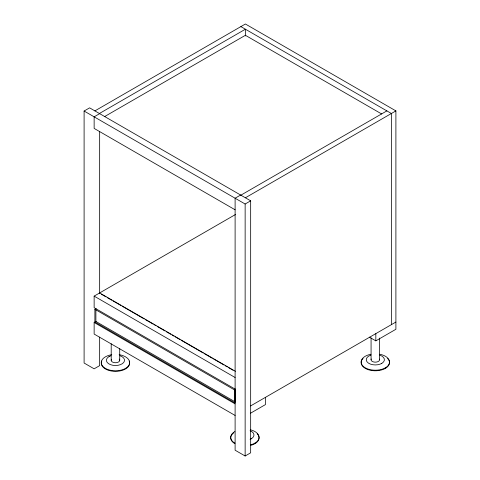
<?xml version="1.0" encoding="UTF-8"?>
<svg xmlns="http://www.w3.org/2000/svg" width="480" height="480" viewBox="0 0 480 480"><rect width="100%" height="100%" fill="white"/><g stroke="black" fill="none" stroke-linecap="round" stroke-linejoin="round"><path stroke-width="0.72" d="M109.038 356.568L109.446 356.262M250.908 439.014L251.31 438.708M381.342 363.708L381.744 363.402M99.654 337.134L99.654 365.634L94.14 368.82L84.102 363.024L84.102 111.036L89.622 107.85L250.662 200.826L250.662 452.814L245.142 456L235.11 450.21L235.11 198.216L240.63 195.03M94.89 110.892L245.394 24L395.898 110.892L395.898 329.28L375.828 340.866L369.396 337.152M99.408 113.496L245.394 29.214L245.394 35.952M99.654 113.646L94.14 116.832L94.14 128.412L235.11 209.802M104.598 116.586L245.394 35.298L381.672 113.976M240.876 195.174L386.868 110.892M245.394 197.784L395.898 110.892M84.102 111.036L245.142 204.012L250.662 200.826M235.362 401.982L235.362 389.238L94.14 307.704L94.14 296.118L235.662 214.41M235.584 401.832L234.336 402.552L94.89 322.02L94.89 309.3L96.132 308.598M235.11 415.452L94.14 334.062L94.14 322.476L96.132 321.342M234.336 389.808L235.584 389.088M250.572 405.942L395.898 322.044M250.572 413.184L265.458 404.586L265.458 397.35M240.876 26.604L391.38 113.496L391.38 324.648M99.654 292.932L235.452 371.334M101.352 294.204L105.894 296.826M107.196 297.576L111.738 300.198M113.034 300.948L120.822 305.442M122.118 306.192L144.186 318.93M145.482 319.68L153.27 324.174M154.566 324.924L155.862 325.674M157.164 326.424L164.952 330.918M166.248 331.668L170.79 334.29M172.086 335.04L174.036 336.162M175.332 336.912L179.874 339.534M181.176 340.284L203.238 353.022M204.534 353.772L212.322 358.272M213.624 359.022L224.004 365.016M225.306 365.766L227.25 366.888M228.546 367.638L233.088 370.26M94.14 296.118L235.11 377.508M94.89 309.276L234.354 389.814L234.354 402.558M234.708 401.61L95.892 321.462L95.892 309.468M94.14 322.476L235.11 403.866M385.362 367.824L385.362 368.382M379.584 338.04L379.584 359.754M375.828 333.624L375.828 340.866M371.07 337.92L371.07 359.634M254.922 443.13L254.922 443.688M245.142 204.012L245.142 456M119.718 348.354L119.718 360.336M111.204 343.74L111.204 360.216M99.654 131.64L99.654 293.634M379.464 359.118A4.254 2.46 0 0 1 377.838 361.68A4.254 2.46 0 0 1 373.11 361.794L372.246 361.392A4.254 2.46 0 0 1 371.244 359.004M379.71 354.24A14.19 8.19 0 0 1 386.808 366.846A14.19 8.19 0 0 1 363.846 366.846A14.19 8.19 0 0 1 370.944 354.24M387.618 358.494A14.19 8.19 0 0 1 379.002 370.506A14.19 8.19 0 0 1 361.14 362.592M361.188 361.878A14.19 8.19 0 0 1 363.036 358.494M379.866 355.158A9.078 5.244 0 0 1 382.284 363.066A9.078 5.244 0 0 1 368.37 363.066A9.078 5.244 0 0 1 370.788 355.158M250.662 429.852A14.19 8.19 0 0 1 259.08 437.34A14.19 8.19 0 0 1 250.662 444.822M234.858 443.13A14.19 8.19 0 0 1 234.858 431.544M258.6 435.78A14.19 8.19 0 0 1 250.662 445.38M234.858 443.688A14.19 8.19 0 0 1 233.634 432.912M257.178 433.8A14.19 8.19 0 0 1 258.33 435.264M250.098 430.704A9.078 5.244 0 0 1 250.098 439.296M119.196 359.094A4.254 2.46 0 0 1 118.398 362.052A4.254 2.46 0 0 1 113.244 362.37L112.38 361.968A4.254 2.46 0 0 1 111.378 359.58M119.13 354.696A14.19 8.19 0 0 1 127.08 367.308A14.19 8.19 0 0 1 103.836 367.308A14.19 8.19 0 0 1 111.786 354.696M120 355.734A9.078 5.244 0 0 1 122.412 363.642A9.078 5.244 0 0 1 108.504 363.642A9.078 5.244 0 0 1 110.922 355.734M129.168 361.05A14.19 8.19 0 0 1 115.458 371.364A14.19 8.19 0 0 1 101.754 361.05"/></g></svg>
